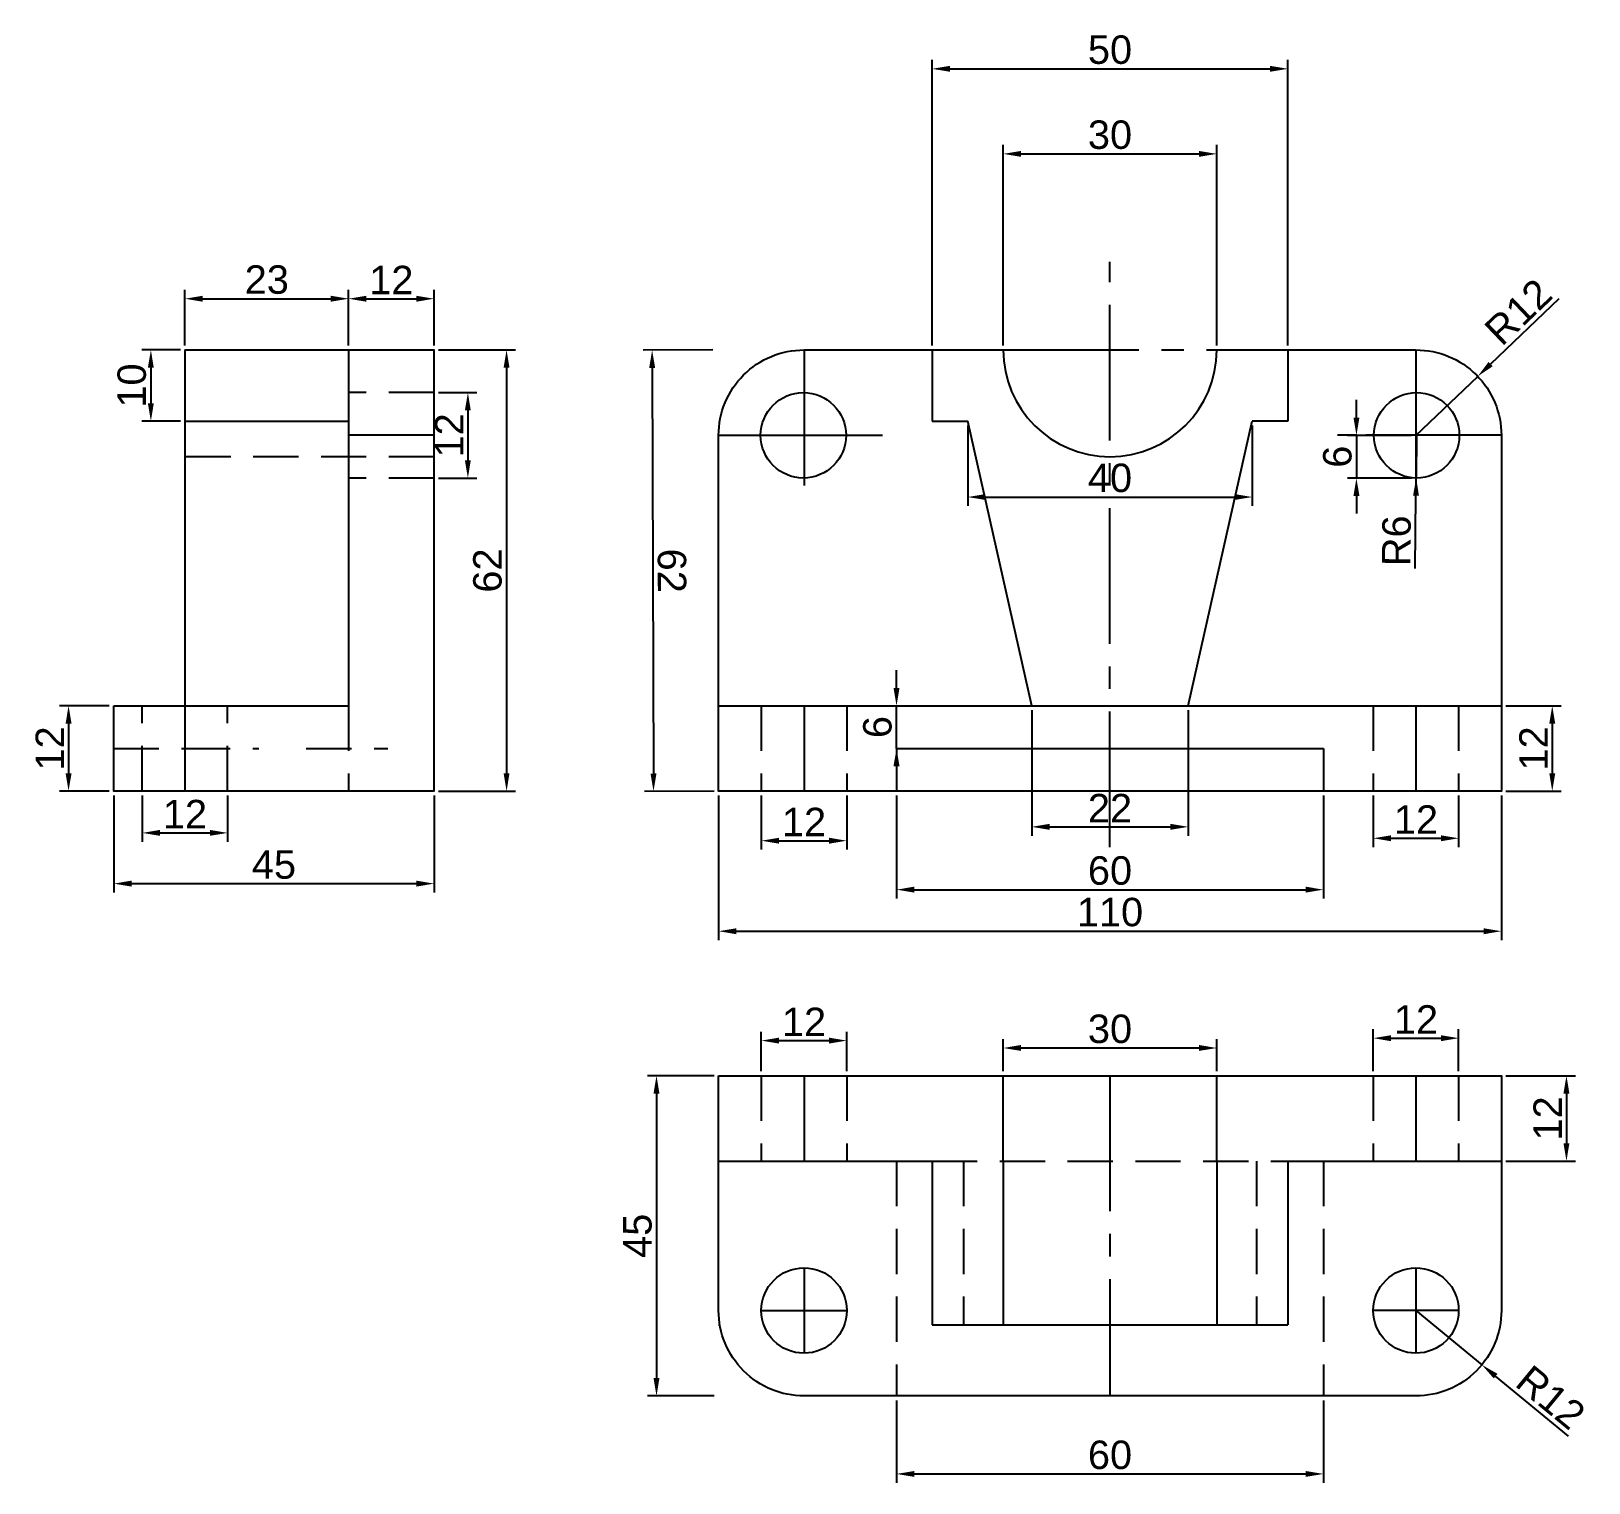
# Model space of a CAD drawing. Header units: millimetres. Extents: x 1691 to 1910, y 2345 to 2549.
import ezdxf

# ---------------------------------------------------------------- set-up
doc = ezdxf.new("R2010")
doc.units = ezdxf.units.MM
doc.linetypes.add('CENTER2', pattern=[28.575, 19.05, -3.175, 3.175, -3.175])
doc.linetypes.add('HIDDEN', pattern=[9.525, 6.35, -3.175])
for name, color, linetype in [('Center', 171, 'CENTER2'), ('con', 41, 'Continuous'), ('Hidden', 211, 'HIDDEN')]:
    doc.layers.add(name, color=color, linetype=linetype)
doc.styles.get("Standard").update_dxf_attribs({"font": 'arial.ttf'})
doc.dimstyles.new('ISO-25', dxfattribs={"dimtxt": 4, "dimasz": 2.5, "dimexe": 1.25, "dimexo": 0.625, "dimtad": 1, "dimtxsty": 'Standard', "dimcen": 2.5, "dimadec": 0, "dimazin": 0, "dimtfac": 1, "dimtmove": 0, "dimatfit": 3, "dimfxl": 1, "dimarcsym": 0})

# ---------------------------------------------------------------- blocks, each defined once
blk = doc.blocks.new('*D2')
at = {"layer": 'con', "color": 0, "lineweight": -2, "transparency": 16777216}
for p, q in [((1701.65, 2454.11), (1694.67, 2454.11)), ((1695.92, 2451.61), (1695.92, 2444.61)), ((1701.65, 2442.11), (1694.67, 2442.11))]:
    blk.add_line(p, q, dxfattribs=at)
at = {"layer": 'con', "color": 0, "transparency": 16777216}
for points in [[(1695.51, 2451.61), (1696.34, 2451.61), (1695.92, 2454.11)], [(1695.51, 2444.61), (1696.34, 2444.61), (1695.92, 2442.11)]]:
    blk.add_solid(points, dxfattribs=at)
at = {"layer": 'Defpoints', "color": 0, "transparency": 16777216}
for p in [(1702.28, 2454.11), (1695.92, 2442.11), (1702.28, 2442.11)]:
    blk.add_point(p, dxfattribs=at)
at = {"layer": 'con', "color": 0, "transparency": 16777216, "insert": (1693.29, 2448.11), "char_height": 4, "attachment_point": 5, "rotation": 90}
blk.add_mtext('12', dxfattribs=at)
blk = doc.blocks.new('*D3')
at = {"layer": 'con', "color": 0, "lineweight": -2, "transparency": 16777216}
for p, q in [((1706.28, 2441.49), (1706.28, 2434.99)), ((1718.28, 2441.49), (1718.28, 2434.99)), ((1708.78, 2436.24), (1715.78, 2436.24))]:
    blk.add_line(p, q, dxfattribs=at)
at = {"layer": 'con', "color": 0, "transparency": 16777216}
for points in [[(1708.78, 2436.66), (1708.78, 2435.83), (1706.28, 2436.24)], [(1715.78, 2436.66), (1715.78, 2435.83), (1718.28, 2436.24)]]:
    blk.add_solid(points, dxfattribs=at)
at = {"layer": 'Defpoints', "color": 0, "transparency": 16777216}
for p in [(1706.28, 2442.11), (1718.28, 2442.11), (1718.28, 2436.24)]:
    blk.add_point(p, dxfattribs=at)
at = {"layer": 'con', "color": 0, "transparency": 16777216, "insert": (1712.28, 2438.88), "char_height": 4, "attachment_point": 5}
blk.add_mtext('12', dxfattribs=at)
blk = doc.blocks.new('*D4')
at = {"layer": 'con', "color": 0, "lineweight": -2, "transparency": 16777216}
for p, q in [((1702.28, 2441.49), (1702.28, 2427.86)), ((1747.28, 2441.49), (1747.28, 2427.86)), ((1704.78, 2429.11), (1744.78, 2429.11))]:
    blk.add_line(p, q, dxfattribs=at)
at = {"layer": 'con', "color": 0, "transparency": 16777216}
for points in [[(1704.78, 2429.53), (1704.78, 2428.69), (1702.28, 2429.11)], [(1744.78, 2429.53), (1744.78, 2428.69), (1747.28, 2429.11)]]:
    blk.add_solid(points, dxfattribs=at)
at = {"layer": 'Defpoints', "color": 0, "transparency": 16777216}
for p in [(1702.28, 2442.11), (1747.28, 2442.11), (1747.28, 2429.11)]:
    blk.add_point(p, dxfattribs=at)
at = {"layer": 'con', "color": 0, "transparency": 16777216, "insert": (1724.78, 2431.77), "char_height": 4, "attachment_point": 5}
blk.add_mtext('45', dxfattribs=at)
blk = doc.blocks.new('*D5')
at = {"layer": 'con', "color": 0, "lineweight": -2, "transparency": 16777216}
for p, q in [((1747.9, 2504.11), (1758.73, 2504.11)), ((1757.48, 2501.61), (1757.48, 2444.61)), ((1747.9, 2442.11), (1758.73, 2442.11))]:
    blk.add_line(p, q, dxfattribs=at)
at = {"layer": 'con', "color": 0, "transparency": 16777216}
for points in [[(1757.06, 2501.61), (1757.89, 2501.61), (1757.48, 2504.11)], [(1757.06, 2444.61), (1757.89, 2444.61), (1757.48, 2442.11)]]:
    blk.add_solid(points, dxfattribs=at)
at = {"layer": 'Defpoints', "color": 0, "transparency": 16777216}
for p in [(1747.28, 2504.11), (1747.28, 2442.11), (1757.48, 2442.11)]:
    blk.add_point(p, dxfattribs=at)
at = {"layer": 'con', "color": 0, "transparency": 16777216, "insert": (1754.81, 2473.11), "char_height": 4, "attachment_point": 5, "rotation": 90}
blk.add_mtext('62', dxfattribs=at)
blk = doc.blocks.new('*D6')
at = {"layer": 'con', "color": 0, "lineweight": -2, "transparency": 16777216}
for p, q in [((1712.28, 2504.74), (1712.28, 2512.56)), ((1714.78, 2511.31), (1732.78, 2511.31)), ((1735.28, 2504.74), (1735.28, 2512.56))]:
    blk.add_line(p, q, dxfattribs=at)
at = {"layer": 'con', "color": 0, "transparency": 16777216}
for points in [[(1714.78, 2511.73), (1714.78, 2510.89), (1712.28, 2511.31)], [(1732.78, 2511.73), (1732.78, 2510.89), (1735.28, 2511.31)]]:
    blk.add_solid(points, dxfattribs=at)
at = {"layer": 'Defpoints', "color": 0, "transparency": 16777216}
for p in [(1735.28, 2511.31), (1712.28, 2504.11), (1735.28, 2504.11)]:
    blk.add_point(p, dxfattribs=at)
at = {"layer": 'con', "color": 0, "transparency": 16777216, "insert": (1723.78, 2513.98), "char_height": 4, "attachment_point": 5}
blk.add_mtext('23', dxfattribs=at)
blk = doc.blocks.new('*D7')
at = {"layer": 'con', "color": 0, "lineweight": -2, "transparency": 16777216}
for p, q in [((1735.28, 2504.74), (1735.28, 2512.56)), ((1737.78, 2511.31), (1744.78, 2511.31)), ((1747.28, 2504.74), (1747.28, 2512.56))]:
    blk.add_line(p, q, dxfattribs=at)
at = {"layer": 'con', "color": 0, "transparency": 16777216}
for points in [[(1737.78, 2511.73), (1737.78, 2510.89), (1735.28, 2511.31)], [(1744.78, 2511.73), (1744.78, 2510.89), (1747.28, 2511.31)]]:
    blk.add_solid(points, dxfattribs=at)
at = {"layer": 'Defpoints', "color": 0, "transparency": 16777216}
for p in [(1747.28, 2511.31), (1735.28, 2504.11), (1747.28, 2504.11)]:
    blk.add_point(p, dxfattribs=at)
at = {"layer": 'con', "color": 0, "transparency": 16777216, "insert": (1741.28, 2513.94), "char_height": 4, "attachment_point": 5}
blk.add_mtext('12', dxfattribs=at)
blk = doc.blocks.new('*D8')
at = {"layer": 'con', "color": 0, "lineweight": -2, "transparency": 16777216}
for p, q in [((1711.65, 2504.11), (1706.24, 2504.11)), ((1707.49, 2501.61), (1707.49, 2496.61)), ((1711.65, 2494.11), (1706.24, 2494.11))]:
    blk.add_line(p, q, dxfattribs=at)
at = {"layer": 'con', "color": 0, "transparency": 16777216}
for points in [[(1707.07, 2501.61), (1707.9, 2501.61), (1707.49, 2504.11)], [(1707.07, 2496.61), (1707.9, 2496.61), (1707.49, 2494.11)]]:
    blk.add_solid(points, dxfattribs=at)
at = {"layer": 'Defpoints', "color": 0, "transparency": 16777216}
for p in [(1712.28, 2504.11), (1707.49, 2494.11), (1712.28, 2494.11)]:
    blk.add_point(p, dxfattribs=at)
at = {"layer": 'con', "color": 0, "transparency": 16777216, "insert": (1704.82, 2499.11), "char_height": 4, "attachment_point": 5, "rotation": 90}
blk.add_mtext('10', dxfattribs=at)
blk = doc.blocks.new('*D9')
at = {"layer": 'con', "color": 0, "lineweight": -2, "transparency": 16777216}
for p, q in [((1747.9, 2498.11), (1753.29, 2498.11)), ((1752.04, 2495.61), (1752.04, 2488.61)), ((1747.9, 2486.11), (1753.29, 2486.11))]:
    blk.add_line(p, q, dxfattribs=at)
at = {"layer": 'con', "color": 0, "transparency": 16777216}
for points in [[(1751.62, 2495.61), (1752.45, 2495.61), (1752.04, 2498.11)], [(1751.62, 2488.61), (1752.45, 2488.61), (1752.04, 2486.11)]]:
    blk.add_solid(points, dxfattribs=at)
at = {"layer": 'Defpoints', "color": 0, "transparency": 16777216}
for p in [(1747.28, 2498.11), (1747.28, 2486.11), (1752.04, 2486.11)]:
    blk.add_point(p, dxfattribs=at)
at = {"layer": 'con', "color": 0, "transparency": 16777216, "insert": (1749.4, 2492.11), "char_height": 4, "attachment_point": 5, "rotation": 90}
blk.add_mtext('12', dxfattribs=at)
blk = doc.blocks.new('*D10')
at = {"layer": 'con', "color": 0, "lineweight": -2, "transparency": 16777216}
for p, q in [((1827.28, 2504.74), (1827.28, 2532.92)), ((1857.28, 2504.74), (1857.28, 2532.92)), ((1829.78, 2531.67), (1854.78, 2531.67))]:
    blk.add_line(p, q, dxfattribs=at)
at = {"layer": 'con', "color": 0, "transparency": 16777216}
for points in [[(1829.78, 2532.08), (1829.78, 2531.25), (1827.28, 2531.67)], [(1854.78, 2532.08), (1854.78, 2531.25), (1857.28, 2531.67)]]:
    blk.add_solid(points, dxfattribs=at)
at = {"layer": 'Defpoints', "color": 0, "transparency": 16777216}
for p in [(1857.28, 2531.67), (1827.28, 2504.11), (1857.28, 2504.11)]:
    blk.add_point(p, dxfattribs=at)
at = {"layer": 'con', "color": 0, "transparency": 16777216, "insert": (1842.28, 2534.34), "char_height": 4, "attachment_point": 5}
blk.add_mtext('30', dxfattribs=at)
blk = doc.blocks.new('*D11')
at = {"layer": 'con', "color": 0, "lineweight": -2, "transparency": 16777216}
for p, q in [((1817.28, 2504.74), (1817.28, 2544.87)), ((1867.28, 2504.74), (1867.28, 2544.87)), ((1819.78, 2543.62), (1864.78, 2543.62))]:
    blk.add_line(p, q, dxfattribs=at)
at = {"layer": 'con', "color": 0, "transparency": 16777216}
for points in [[(1819.78, 2544.04), (1819.78, 2543.21), (1817.28, 2543.62)], [(1864.78, 2544.04), (1864.78, 2543.21), (1867.28, 2543.62)]]:
    blk.add_solid(points, dxfattribs=at)
at = {"layer": 'Defpoints', "color": 0, "transparency": 16777216}
for p in [(1867.28, 2543.62), (1817.28, 2504.11), (1867.28, 2504.11)]:
    blk.add_point(p, dxfattribs=at)
at = {"layer": 'con', "color": 0, "transparency": 16777216, "insert": (1842.28, 2546.29), "char_height": 4, "attachment_point": 5}
blk.add_mtext('50', dxfattribs=at)
blk = doc.blocks.new('*D12')
at = {"layer": 'con', "color": 0, "lineweight": -2, "transparency": 16777216}
for p, q in [((1822.28, 2493.49), (1822.28, 2482.19)), ((1862.28, 2493.49), (1862.28, 2482.19)), ((1824.78, 2483.44), (1859.78, 2483.44))]:
    blk.add_line(p, q, dxfattribs=at)
at = {"layer": 'con', "color": 0, "transparency": 16777216}
for points in [[(1824.78, 2483.86), (1824.78, 2483.03), (1822.28, 2483.44)], [(1859.78, 2483.86), (1859.78, 2483.03), (1862.28, 2483.44)]]:
    blk.add_solid(points, dxfattribs=at)
at = {"layer": 'Defpoints', "color": 0, "transparency": 16777216}
for p in [(1822.28, 2494.11), (1862.28, 2494.11), (1862.28, 2483.44)]:
    blk.add_point(p, dxfattribs=at)
at = {"layer": 'con', "color": 0, "transparency": 16777216, "insert": (1842.28, 2486.11), "char_height": 4, "attachment_point": 5}
blk.add_mtext('40', dxfattribs=at)
blk = doc.blocks.new('*D13')
at = {"layer": 'con', "color": 0, "lineweight": -2, "transparency": 16777216}
for p, q in [((1812.28, 2456.61), (1812.28, 2459.11)), ((1812.28, 2448.11), (1812.28, 2454.11)), ((1812.9, 2454.11), (1813.53, 2454.11)), ((1812.9, 2448.11), (1813.53, 2448.11)), ((1812.28, 2445.61), (1812.28, 2443.11))]:
    blk.add_line(p, q, dxfattribs=at)
at = {"layer": 'con', "color": 0, "transparency": 16777216}
for points in [[(1811.86, 2456.61), (1812.7, 2456.61), (1812.28, 2454.11)], [(1811.86, 2445.61), (1812.7, 2445.61), (1812.28, 2448.11)]]:
    blk.add_solid(points, dxfattribs=at)
at = {"layer": 'Defpoints', "color": 0, "transparency": 16777216}
for p in [(1812.28, 2454.11), (1812.28, 2454.11), (1812.28, 2448.11)]:
    blk.add_point(p, dxfattribs=at)
at = {"layer": 'con', "color": 0, "transparency": 16777216, "insert": (1809.61, 2451.11), "char_height": 4, "attachment_point": 5, "rotation": 90}
blk.add_mtext('6', dxfattribs=at)
blk = doc.blocks.new('*D15')
at = {"layer": 'con', "color": 0, "lineweight": -2, "transparency": 16777216}
for p, q in [((1831.28, 2453.49), (1831.28, 2435.84)), ((1853.28, 2453.49), (1853.28, 2435.84)), ((1833.78, 2437.09), (1850.78, 2437.09))]:
    blk.add_line(p, q, dxfattribs=at)
at = {"layer": 'con', "color": 0, "transparency": 16777216}
for points in [[(1833.78, 2437.51), (1833.78, 2436.67), (1831.28, 2437.09)], [(1850.78, 2437.51), (1850.78, 2436.67), (1853.28, 2437.09)]]:
    blk.add_solid(points, dxfattribs=at)
at = {"layer": 'Defpoints', "color": 0, "transparency": 16777216}
for p in [(1831.28, 2454.11), (1853.28, 2454.11), (1853.28, 2437.09)]:
    blk.add_point(p, dxfattribs=at)
at = {"layer": 'con', "color": 0, "transparency": 16777216, "insert": (1842.28, 2439.72), "char_height": 4, "attachment_point": 5}
blk.add_mtext('22', dxfattribs=at)
blk = doc.blocks.new('*D16')
at = {"layer": 'con', "color": 0, "lineweight": -2, "transparency": 16777216}
for p, q in [((1812.28, 2441.49), (1812.28, 2427.01)), ((1872.28, 2441.49), (1872.28, 2427.01)), ((1814.78, 2428.26), (1869.78, 2428.26))]:
    blk.add_line(p, q, dxfattribs=at)
at = {"layer": 'con', "color": 0, "transparency": 16777216}
for points in [[(1814.78, 2428.68), (1814.78, 2427.85), (1812.28, 2428.26)], [(1869.78, 2428.68), (1869.78, 2427.85), (1872.28, 2428.26)]]:
    blk.add_solid(points, dxfattribs=at)
at = {"layer": 'Defpoints', "color": 0, "transparency": 16777216}
for p in [(1812.28, 2442.11), (1872.28, 2442.11), (1872.28, 2428.26)]:
    blk.add_point(p, dxfattribs=at)
at = {"layer": 'con', "color": 0, "transparency": 16777216, "insert": (1842.28, 2430.93), "char_height": 4, "attachment_point": 5}
blk.add_mtext('60', dxfattribs=at)
blk = doc.blocks.new('*D17')
at = {"layer": 'con', "color": 0, "lineweight": -2, "transparency": 16777216}
for p, q in [((1787.28, 2441.49), (1787.28, 2421.17)), ((1897.28, 2441.49), (1897.28, 2421.17)), ((1789.78, 2422.42), (1894.78, 2422.42))]:
    blk.add_line(p, q, dxfattribs=at)
at = {"layer": 'con', "color": 0, "transparency": 16777216}
for points in [[(1789.78, 2422.84), (1789.78, 2422), (1787.28, 2422.42)], [(1894.78, 2422.84), (1894.78, 2422), (1897.28, 2422.42)]]:
    blk.add_solid(points, dxfattribs=at)
at = {"layer": 'Defpoints', "color": 0, "transparency": 16777216}
for p in [(1787.28, 2442.11), (1897.28, 2442.11), (1897.28, 2422.42)]:
    blk.add_point(p, dxfattribs=at)
at = {"layer": 'con', "color": 0, "transparency": 16777216, "insert": (1842.28, 2425.09), "char_height": 4, "attachment_point": 5}
blk.add_mtext('110', dxfattribs=at)
blk = doc.blocks.new('*D18')
at = {"layer": 'con', "color": 0, "lineweight": -2, "transparency": 16777216}
for p, q in [((1879.28, 2441.49), (1879.28, 2434.23)), ((1891.28, 2441.49), (1891.28, 2434.23)), ((1881.78, 2435.48), (1888.78, 2435.48))]:
    blk.add_line(p, q, dxfattribs=at)
at = {"layer": 'con', "color": 0, "transparency": 16777216}
for points in [[(1881.78, 2435.9), (1881.78, 2435.07), (1879.28, 2435.48)], [(1888.78, 2435.9), (1888.78, 2435.07), (1891.28, 2435.48)]]:
    blk.add_solid(points, dxfattribs=at)
at = {"layer": 'Defpoints', "color": 0, "transparency": 16777216}
for p in [(1879.28, 2442.11), (1891.28, 2442.11), (1891.28, 2435.48)]:
    blk.add_point(p, dxfattribs=at)
at = {"layer": 'con', "color": 0, "transparency": 16777216, "insert": (1885.28, 2438.12), "char_height": 4, "attachment_point": 5}
blk.add_mtext('12', dxfattribs=at)
blk = doc.blocks.new('*D19')
at = {"layer": 'con', "color": 0, "lineweight": -2, "transparency": 16777216}
for p, q in [((1793.28, 2441.49), (1793.28, 2433.89)), ((1805.28, 2441.49), (1805.28, 2433.89)), ((1795.78, 2435.14), (1802.78, 2435.14))]:
    blk.add_line(p, q, dxfattribs=at)
at = {"layer": 'con', "color": 0, "transparency": 16777216}
for points in [[(1795.78, 2435.56), (1795.78, 2434.72), (1793.28, 2435.14)], [(1802.78, 2435.56), (1802.78, 2434.72), (1805.28, 2435.14)]]:
    blk.add_solid(points, dxfattribs=at)
at = {"layer": 'Defpoints', "color": 0, "transparency": 16777216}
for p in [(1793.28, 2442.11), (1805.28, 2442.11), (1805.28, 2435.14)]:
    blk.add_point(p, dxfattribs=at)
at = {"layer": 'con', "color": 0, "transparency": 16777216, "insert": (1799.28, 2437.77), "char_height": 4, "attachment_point": 5}
blk.add_mtext('12', dxfattribs=at)
blk = doc.blocks.new('*D20')
at = {"layer": 'con', "color": 0, "lineweight": -2, "transparency": 16777216}
for p, q in [((1897.9, 2454.11), (1905.68, 2454.11)), ((1904.43, 2451.61), (1904.43, 2444.61)), ((1897.9, 2442.11), (1905.68, 2442.11))]:
    blk.add_line(p, q, dxfattribs=at)
at = {"layer": 'con', "color": 0, "transparency": 16777216}
for points in [[(1904.02, 2451.61), (1904.85, 2451.61), (1904.43, 2454.11)], [(1904.02, 2444.61), (1904.85, 2444.61), (1904.43, 2442.11)]]:
    blk.add_solid(points, dxfattribs=at)
at = {"layer": 'Defpoints', "color": 0, "transparency": 16777216}
for p in [(1897.28, 2454.11), (1897.28, 2442.11), (1904.43, 2442.11)]:
    blk.add_point(p, dxfattribs=at)
at = {"layer": 'con', "color": 0, "transparency": 16777216, "insert": (1901.8, 2448.11), "char_height": 4, "attachment_point": 5, "rotation": 90}
blk.add_mtext('12', dxfattribs=at)
blk = doc.blocks.new('*D21')
at = {"layer": 'con', "color": 0, "lineweight": -2, "transparency": 16777216}
for p, q in [((1786.45, 2504.11), (1776.68, 2504.08)), ((1777.94, 2501.58), (1778.12, 2444.58)), ((1786.65, 2442.11), (1776.88, 2442.08))]:
    blk.add_line(p, q, dxfattribs=at)
at = {"layer": 'con', "color": 0, "transparency": 16777216}
for points in [[(1778.36, 2501.59), (1777.52, 2501.58), (1777.93, 2504.08)], [(1778.54, 2444.59), (1777.71, 2444.58), (1778.13, 2442.08)]]:
    blk.add_solid(points, dxfattribs=at)
at = {"layer": 'Defpoints', "color": 0, "transparency": 16777216}
for p in [(1787.08, 2504.11), (1778.13, 2442.08), (1787.28, 2442.11)]:
    blk.add_point(p, dxfattribs=at)
at = {"layer": 'con', "color": 0, "transparency": 16777216, "insert": (1780.7, 2473.09), "char_height": 4, "attachment_point": 5, "rotation": 270.1849}
blk.add_mtext('62', dxfattribs=at)
blk = doc.blocks.new('*D22')
at = {"layer": 'con', "color": 0, "lineweight": -2, "transparency": 16777216}
for p, q in [((1876.91, 2494.61), (1876.91, 2497.11)), ((1884.65, 2492.11), (1875.66, 2492.11)), ((1876.91, 2492.11), (1876.91, 2486.11)), ((1884.65, 2486.11), (1875.66, 2486.11)), ((1876.91, 2483.61), (1876.91, 2481.11))]:
    blk.add_line(p, q, dxfattribs=at)
at = {"layer": 'con', "color": 0, "transparency": 16777216}
for points in [[(1876.5, 2494.61), (1877.33, 2494.61), (1876.91, 2492.11)], [(1876.5, 2483.61), (1877.33, 2483.61), (1876.91, 2486.11)]]:
    blk.add_solid(points, dxfattribs=at)
at = {"layer": 'Defpoints', "color": 0, "transparency": 16777216}
for p in [(1885.28, 2492.11), (1876.91, 2486.11), (1885.28, 2486.11)]:
    blk.add_point(p, dxfattribs=at)
at = {"layer": 'con', "color": 0, "transparency": 16777216, "insert": (1874.25, 2489.11), "char_height": 4, "attachment_point": 5, "rotation": 90}
blk.add_mtext('6', dxfattribs=at)
blk = doc.blocks.new('*D23')
at = {"layer": 'con', "color": 0, "lineweight": -2, "transparency": 16777216}
for p, q in [((1885.37, 2492.11), (1885.31, 2486.11)), ((1885.18, 2473.42), (1885.28, 2483.61))]:
    blk.add_line(p, q, dxfattribs=at)
at = {"layer": 'con', "color": 0, "transparency": 16777216}
blk.add_solid([(1884.87, 2483.62), (1885.7, 2483.61), (1885.31, 2486.11)], dxfattribs=at)
at = {"layer": 'Defpoints', "color": 0, "transparency": 16777216}
for p in [(1885.37, 2492.11), (1885.31, 2486.11)]:
    blk.add_point(p, dxfattribs=at)
at = {"layer": 'con', "color": 0, "transparency": 16777216, "insert": (1882.55, 2477.29), "char_height": 4, "attachment_point": 5, "rotation": 89.3955}
blk.add_mtext('R6', dxfattribs=at)
blk = doc.blocks.new('*D24')
at = {"layer": 'con', "color": 0, "lineweight": -2, "transparency": 16777216}
for p, q in [((1905.36, 2511.29), (1895.77, 2502.13)), ((1885.28, 2492.11), (1893.96, 2500.4))]:
    blk.add_line(p, q, dxfattribs=at)
at = {"layer": 'con', "color": 0, "transparency": 16777216}
blk.add_solid([(1895.48, 2502.43), (1896.06, 2501.82), (1893.96, 2500.4)], dxfattribs=at)
at = {"layer": 'Defpoints', "color": 0, "transparency": 16777216}
for p in [(1893.96, 2500.4), (1885.28, 2492.11)]:
    blk.add_point(p, dxfattribs=at)
at = {"layer": 'con', "color": 0, "transparency": 16777216, "insert": (1899.65, 2509.47), "char_height": 4, "attachment_point": 5, "rotation": 43.6678}
blk.add_mtext('R12', dxfattribs=at)
blk = doc.blocks.new('*D25')
at = {"layer": 'con', "color": 0, "lineweight": -2, "transparency": 16777216}
for p, q in [((1827.28, 2402.74), (1827.28, 2407.26)), ((1829.78, 2406.01), (1854.78, 2406.01)), ((1857.28, 2402.74), (1857.28, 2407.26))]:
    blk.add_line(p, q, dxfattribs=at)
at = {"layer": 'con', "color": 0, "transparency": 16777216}
for points in [[(1829.78, 2406.43), (1829.78, 2405.6), (1827.28, 2406.01)], [(1854.78, 2406.43), (1854.78, 2405.6), (1857.28, 2406.01)]]:
    blk.add_solid(points, dxfattribs=at)
at = {"layer": 'Defpoints', "color": 0, "transparency": 16777216}
for p in [(1857.28, 2406.01), (1827.28, 2402.11), (1857.28, 2402.11)]:
    blk.add_point(p, dxfattribs=at)
at = {"layer": 'con', "color": 0, "transparency": 16777216, "insert": (1842.28, 2408.68), "char_height": 4, "attachment_point": 5}
blk.add_mtext('30', dxfattribs=at)
blk = doc.blocks.new('*D26')
at = {"layer": 'con', "color": 0, "lineweight": -2, "transparency": 16777216}
for p, q in [((1793.28, 2402.74), (1793.28, 2408.3)), ((1805.28, 2402.74), (1805.28, 2408.3)), ((1795.78, 2407.05), (1802.78, 2407.05))]:
    blk.add_line(p, q, dxfattribs=at)
at = {"layer": 'con', "color": 0, "transparency": 16777216}
for points in [[(1795.78, 2407.46), (1795.78, 2406.63), (1793.28, 2407.05)], [(1802.78, 2407.46), (1802.78, 2406.63), (1805.28, 2407.05)]]:
    blk.add_solid(points, dxfattribs=at)
at = {"layer": 'Defpoints', "color": 0, "transparency": 16777216}
for p in [(1805.28, 2407.05), (1793.28, 2402.11), (1805.28, 2402.11)]:
    blk.add_point(p, dxfattribs=at)
at = {"layer": 'con', "color": 0, "transparency": 16777216, "insert": (1799.28, 2409.68), "char_height": 4, "attachment_point": 5}
blk.add_mtext('12', dxfattribs=at)
blk = doc.blocks.new('*D27')
at = {"layer": 'con', "color": 0, "lineweight": -2, "transparency": 16777216}
for p, q in [((1879.28, 2402.74), (1879.28, 2408.64)), ((1891.28, 2402.74), (1891.28, 2408.64)), ((1881.78, 2407.39), (1888.78, 2407.39))]:
    blk.add_line(p, q, dxfattribs=at)
at = {"layer": 'con', "color": 0, "transparency": 16777216}
for points in [[(1881.78, 2407.81), (1881.78, 2406.97), (1879.28, 2407.39)], [(1888.78, 2407.81), (1888.78, 2406.97), (1891.28, 2407.39)]]:
    blk.add_solid(points, dxfattribs=at)
at = {"layer": 'Defpoints', "color": 0, "transparency": 16777216}
for p in [(1891.28, 2407.39), (1879.28, 2402.11), (1891.28, 2402.11)]:
    blk.add_point(p, dxfattribs=at)
at = {"layer": 'con', "color": 0, "transparency": 16777216, "insert": (1885.28, 2410.02), "char_height": 4, "attachment_point": 5}
blk.add_mtext('12', dxfattribs=at)
blk = doc.blocks.new('*D28')
at = {"layer": 'con', "color": 0, "lineweight": -2, "transparency": 16777216}
for p, q in [((1897.9, 2402.11), (1907.68, 2402.11)), ((1906.43, 2399.61), (1906.43, 2392.61)), ((1897.9, 2390.11), (1907.68, 2390.11))]:
    blk.add_line(p, q, dxfattribs=at)
at = {"layer": 'con', "color": 0, "transparency": 16777216}
for points in [[(1906.01, 2399.61), (1906.84, 2399.61), (1906.43, 2402.11)], [(1906.01, 2392.61), (1906.84, 2392.61), (1906.43, 2390.11)]]:
    blk.add_solid(points, dxfattribs=at)
at = {"layer": 'Defpoints', "color": 0, "transparency": 16777216}
for p in [(1897.28, 2402.11), (1897.28, 2390.11), (1906.43, 2390.11)]:
    blk.add_point(p, dxfattribs=at)
at = {"layer": 'con', "color": 0, "transparency": 16777216, "insert": (1903.79, 2396.11), "char_height": 4, "attachment_point": 5, "rotation": 90}
blk.add_mtext('12', dxfattribs=at)
blk = doc.blocks.new('*D29')
at = {"layer": 'con', "color": 0, "lineweight": -2, "transparency": 16777216}
for p, q in [((1812.28, 2356.49), (1812.28, 2344.9)), ((1872.28, 2356.49), (1872.28, 2344.9)), ((1814.78, 2346.15), (1869.78, 2346.15))]:
    blk.add_line(p, q, dxfattribs=at)
at = {"layer": 'con', "color": 0, "transparency": 16777216}
for points in [[(1814.78, 2346.56), (1814.78, 2345.73), (1812.28, 2346.15)], [(1869.78, 2346.56), (1869.78, 2345.73), (1872.28, 2346.15)]]:
    blk.add_solid(points, dxfattribs=at)
at = {"layer": 'Defpoints', "color": 0, "transparency": 16777216}
for p in [(1812.28, 2357.11), (1872.28, 2357.11), (1872.28, 2346.15)]:
    blk.add_point(p, dxfattribs=at)
at = {"layer": 'con', "color": 0, "transparency": 16777216, "insert": (1842.28, 2348.81), "char_height": 4, "attachment_point": 5}
blk.add_mtext('60', dxfattribs=at)
blk = doc.blocks.new('*D30')
at = {"layer": 'con', "color": 0, "lineweight": -2, "transparency": 16777216}
for p, q in [((1786.65, 2402.11), (1777.3, 2402.11)), ((1778.55, 2399.61), (1778.55, 2359.61)), ((1786.65, 2357.11), (1777.3, 2357.11))]:
    blk.add_line(p, q, dxfattribs=at)
at = {"layer": 'con', "color": 0, "transparency": 16777216}
for points in [[(1778.13, 2399.61), (1778.96, 2399.61), (1778.55, 2402.11)], [(1778.13, 2359.61), (1778.96, 2359.61), (1778.55, 2357.11)]]:
    blk.add_solid(points, dxfattribs=at)
at = {"layer": 'Defpoints', "color": 0, "transparency": 16777216}
for p in [(1787.28, 2402.11), (1778.55, 2357.11), (1787.28, 2357.11)]:
    blk.add_point(p, dxfattribs=at)
at = {"layer": 'con', "color": 0, "transparency": 16777216, "insert": (1775.89, 2379.61), "char_height": 4, "attachment_point": 5, "rotation": 90}
blk.add_mtext('45', dxfattribs=at)
blk = doc.blocks.new('*D31')
at = {"layer": 'con', "color": 0, "lineweight": -2, "transparency": 16777216}
for p, q in [((1885.28, 2369.11), (1894.54, 2361.48)), ((1906.71, 2351.46), (1896.47, 2359.9))]:
    blk.add_line(p, q, dxfattribs=at)
at = {"layer": 'con', "color": 0, "transparency": 16777216}
blk.add_solid([(1896.74, 2360.22), (1896.21, 2359.57), (1894.54, 2361.48)], dxfattribs=at)
at = {"layer": 'Defpoints', "color": 0, "transparency": 16777216}
for p in [(1885.28, 2369.11), (1894.54, 2361.48)]:
    blk.add_point(p, dxfattribs=at)
at = {"layer": 'con', "color": 0, "transparency": 16777216, "insert": (1904.23, 2356.92), "char_height": 4, "attachment_point": 5, "rotation": 320.5241}
blk.add_mtext('R12', dxfattribs=at)

msp = doc.modelspace()

# ---------------------------------------------------------------- linework, layer by layer
for p, q in [((1712.279, 2504.114), (1712.279, 2454.114)), ((1735.279, 2504.114), (1735.279, 2454.114)), ((1817.279, 2504.114), (1817.279, 2494.114)), ((1867.279, 2504.114), (1867.279, 2494.114)), ((1712.279, 2494.114), (1735.279, 2494.114)), ((1817.279, 2494.114), (1822.279, 2494.114)), ((1831.279, 2454.114), (1822.279, 2494.114)), ((1853.279, 2454.114), (1862.279, 2494.114)), ((1867.279, 2494.114), (1862.279, 2494.114)), ((1747.279, 2492.114), (1747.279, 2486.114)), ((1702.279, 2454.114), (1735.279, 2454.114)), ((1787.279, 2454.114), (1897.279, 2454.114)), ((1812.279, 2448.114), (1812.279, 2442.114)), ((1812.279, 2448.114), (1872.279, 2448.114)), ((1872.279, 2448.114), (1872.279, 2442.114)), ((1827.279, 2390.114), (1827.279, 2402.114)), ((1857.279, 2390.114), (1857.279, 2402.114)), ((1787.279, 2390.114), (1817.279, 2390.114)), ((1817.279, 2390.114), (1817.279, 2367.114)), ((1827.279, 2390.114), (1827.279, 2367.114)), ((1857.279, 2390.114), (1857.279, 2367.114)), ((1867.279, 2390.114), (1867.279, 2367.114)), ((1867.279, 2390.114), (1897.279, 2390.114)), ((1787.279, 2367.114), (1787.447, 2367.114)), ((1817.279, 2367.114), (1867.279, 2367.114))]:
    msp.add_line(p, q)
msp.add_lwpolyline([(1712.279, 2504.114), (1747.279, 2504.114), (1747.279, 2442.114), (1702.279, 2442.114), (1702.279, 2454.114)])
msp.add_lwpolyline([(1857.279, 2504.114), (1885.279, 2504.114, -0.4142136), (1897.279, 2492.114), (1897.279, 2442.114), (1787.279, 2442.114), (1787.279, 2492.114, -0.4142136), (1799.279, 2504.114), (1827.279, 2504.114)], format="xyb")
msp.add_lwpolyline([(1787.279, 2402.114), (1897.279, 2402.114), (1897.279, 2369.114, -0.4142136), (1885.279, 2357.114), (1799.279, 2357.114, -0.4142136), (1787.279, 2369.114)], format="xyb", close=True)
for centre in [(1799.186, 2492.114), (1885.373, 2492.114), (1799.279, 2369.114), (1885.279, 2369.114)]:
    msp.add_circle(centre, 6)
msp.add_arc((1842.279, 2504.114), 15, 180, 0)
at = {"layer": 'Center'}
for p, q in [((1842.279, 2434.245), (1842.279, 2516.508)), ((1799.279, 2504.114), (1799.279, 2483.252)), ((1827.279, 2504.114), (1857.279, 2504.114)), ((1885.279, 2504.114), (1885.279, 2483.252)), ((1747.279, 2492.114), (1735.279, 2492.114)), ((1787.279, 2492.114), (1807.578, 2492.114)), ((1790.794, 2492.114), (1807.578, 2492.114)), ((1807.578, 2492.114), (1810.308, 2492.114)), ((1876.981, 2492.114), (1874.251, 2492.114)), ((1897.279, 2492.114), (1876.981, 2492.114)), ((1712.279, 2454.114), (1712.279, 2442.114)), ((1799.279, 2454.114), (1799.279, 2442.114)), ((1885.279, 2454.114), (1885.279, 2442.114)), ((1799.279, 2402.114), (1799.279, 2390.114)), ((1842.279, 2402.114), (1842.279, 2357.114)), ((1885.279, 2402.114), (1885.279, 2390.114)), ((1799.279, 2375.114), (1799.279, 2363.114)), ((1885.279, 2375.114), (1885.279, 2363.114)), ((1793.279, 2369.114), (1805.279, 2369.114)), ((1891.279, 2369.114), (1879.279, 2369.114))]:
    msp.add_line(p, q, dxfattribs=at)
at = {"layer": 'Hidden'}
for p, q in [((1747.279, 2498.114), (1735.279, 2498.114)), ((1747.279, 2489.114), (1712.279, 2489.114)), ((1747.279, 2486.114), (1735.279, 2486.114)), ((1706.279, 2442.114), (1706.279, 2454.114)), ((1718.279, 2442.114), (1718.279, 2454.114)), ((1735.279, 2454.114), (1735.279, 2442.114)), ((1793.279, 2454.114), (1793.279, 2442.114)), ((1805.279, 2454.114), (1805.279, 2442.114)), ((1879.279, 2454.114), (1879.279, 2442.114)), ((1891.279, 2454.114), (1891.279, 2442.114)), ((1702.279, 2448.114), (1712.279, 2448.114)), ((1712.279, 2448.114), (1722.67, 2448.114)), ((1729.333, 2448.114), (1740.785, 2448.114)), ((1793.279, 2402.114), (1793.279, 2390.114)), ((1805.279, 2402.114), (1805.279, 2390.114)), ((1879.279, 2402.114), (1879.279, 2390.114)), ((1891.279, 2402.114), (1891.279, 2390.114)), ((1812.279, 2390.114), (1812.279, 2357.114)), ((1817.279, 2390.114), (1867.279, 2390.114)), ((1821.708, 2390.114), (1821.708, 2367.114)), ((1862.851, 2390.114), (1862.851, 2367.114)), ((1872.279, 2390.114), (1872.279, 2357.114))]:
    msp.add_line(p, q, dxfattribs=at)

# ---------------------------------------------------------------- dimensions: what is measured, and where the dimension line sits
at = {"layer": 'con'}
for base, p1, p2, picture, middle in [((1867.279, 2543.624), (1817.279, 2504.114), (1867.279, 2504.114), '*D11', (1842.279, 2546.291)), ((1857.279, 2531.668), (1827.279, 2504.114), (1857.279, 2504.114), '*D10', (1842.279, 2534.337)), ((1735.279, 2511.309), (1712.279, 2504.114), (1735.279, 2504.114), '*D6', (1723.779, 2513.977)), ((1747.279, 2511.309), (1735.279, 2504.114), (1747.279, 2504.114), '*D7', (1741.279, 2513.942)), ((1862.279, 2483.445), (1822.279, 2494.114), (1862.279, 2494.114), '*D12', (1842.279, 2486.112)), ((1853.279, 2437.091), (1831.279, 2454.114), (1853.279, 2454.114), '*D15', (1842.279, 2439.724)), ((1747.279, 2429.111), (1702.279, 2442.114), (1747.279, 2442.114), '*D4', (1724.779, 2431.77)), ((1718.279, 2436.244), (1706.279, 2442.114), (1718.279, 2442.114), '*D3', (1712.279, 2438.877)), ((1897.279, 2422.421), (1787.279, 2442.114), (1897.279, 2442.114), '*D17', (1842.279, 2425.088)), ((1805.279, 2435.139), (1793.279, 2442.114), (1805.279, 2442.114), '*D19', (1799.279, 2437.772)), ((1872.279, 2428.264), (1812.279, 2442.114), (1872.279, 2442.114), '*D16', (1842.279, 2430.932)), ((1891.279, 2435.483), (1879.279, 2442.114), (1891.279, 2442.114), '*D18', (1885.279, 2438.116)), ((1891.279, 2407.39), (1879.279, 2402.114), (1891.279, 2402.114), '*D27', (1885.279, 2410.023)), ((1805.279, 2407.046), (1793.279, 2402.114), (1805.279, 2402.114), '*D26', (1799.279, 2409.679)), ((1857.279, 2406.013), (1827.279, 2402.114), (1857.279, 2402.114), '*D25', (1842.279, 2408.682)), ((1872.279, 2346.146), (1812.279, 2357.114), (1872.279, 2357.114), '*D29', (1842.279, 2348.813))]:
    dim = msp.add_linear_dim(base=base, p1=p1, p2=p2, dimstyle='ISO-25', dxfattribs=at)
    dim.commit()
    dim.dimension.update_dxf_attribs({"geometry": picture, "text_midpoint": middle})
for center, mpoint, picture, middle in [((1885.279, 2492.114), (1893.96, 2500.399), '*D24', (1899.653, 2509.474)), ((1885.373, 2492.114), (1885.31, 2486.114), '*D23', (1882.549, 2477.294)), ((1885.279, 2369.114), (1894.542, 2361.484), '*D31', (1904.231, 2356.916))]:
    dim = msp.add_radius_dim(center=center, mpoint=mpoint, dimstyle='ISO-25', dxfattribs=at)
    dim.commit()
    dim.dimension.update_dxf_attribs({"geometry": picture, "text_midpoint": middle})
for base, p1, p2, picture, middle in [((1707.486, 2494.114), (1712.279, 2504.114), (1712.279, 2494.114), '*D8', (1704.819, 2499.114)), ((1757.477, 2442.114), (1747.279, 2504.114), (1747.279, 2442.114), '*D5', (1754.81, 2473.114)), ((1752.036, 2486.114), (1747.279, 2498.114), (1747.279, 2486.114), '*D9', (1749.403, 2492.114)), ((1876.913, 2486.114), (1885.279, 2492.114), (1885.279, 2486.114), '*D22', (1874.245, 2489.114)), ((1812.279, 2454.114), (1812.279, 2448.114), (1812.279, 2454.114), '*D13', (1809.612, 2451.114)), ((1695.923, 2442.114), (1702.279, 2454.114), (1702.279, 2442.114), '*D2', (1693.29, 2448.114)), ((1904.433, 2442.114), (1897.279, 2454.114), (1897.279, 2442.114), '*D20', (1901.8, 2448.114)), ((1778.545, 2357.114), (1787.279, 2402.114), (1787.279, 2357.114), '*D30', (1775.886, 2379.614)), ((1906.427, 2390.114), (1897.279, 2402.114), (1897.279, 2390.114), '*D28', (1903.794, 2396.114))]:
    dim = msp.add_linear_dim(base=base, p1=p1, p2=p2, angle=90, dimstyle='ISO-25', dxfattribs=at)
    dim.commit()
    dim.dimension.update_dxf_attribs({"geometry": picture, "text_midpoint": middle})
dim = msp.add_aligned_dim(p1=(1787.079, 2504.114), p2=(1787.279, 2442.114), distance=-9.148, dimstyle='ISO-25', dxfattribs=at)
dim.commit()
dim.dimension.update_dxf_attribs({"geometry": '*D21', "text_midpoint": (1780.699, 2473.093)})

doc.saveas('drawing.dxf')
